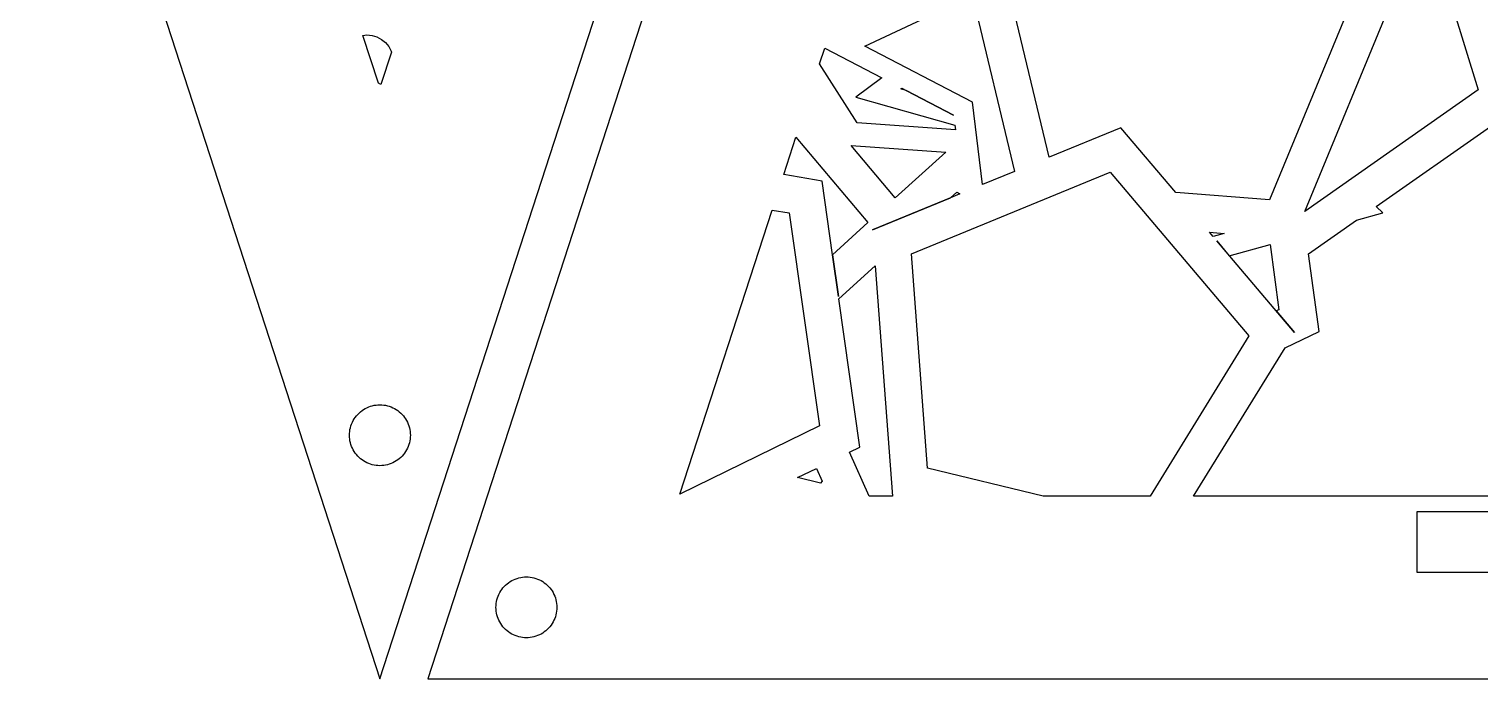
# Model space of a CAD drawing. Header units: metres. Extents: x 20 to 1108, y 20 to 485.
# Drawn here: x 71.9 to 167.3, y 253.8 to 296.5 of the extents above; entities that cross this region are included whole.
import ezdxf

# ---------------------------------------------------------------- set-up
doc = ezdxf.new("R2010")
doc.units = ezdxf.units.M

msp = doc.modelspace()

# ---------------------------------------------------------------- linework, layer by layer
for p, q in [((20, 484.652), (95, 253.826)), ((95, 253.826), (170, 484.652)), ((173.154, 484.652), (98.1544, 253.826)), ((138.974, 288.081), (136.084, 300.091)), ((126.855, 295.379), (133.926, 298.686)), ((133.926, 298.686), (136.701, 287.149)), ((155.761, 284.518), (161.756, 299.013)), ((158.839, 298.312), (153.447, 285.275)), ((165.458, 298.036), (167.152, 292.494)), ((93.8887, 296.079), (94.1455, 296.105)), ((94.9092, 292.939), (93.8887, 296.079)), ((94.1455, 296.105), (94.4814, 296.072)), ((94.4814, 296.072), (94.8047, 295.974)), ((94.8047, 295.974), (95.1035, 295.815)), ((95.1035, 295.815), (95.3643, 295.6)), ((95.3643, 295.6), (95.5791, 295.338)), ((95.7559, 294.985), (95.0645, 292.857)), ((95.5791, 295.338), (95.7383, 295.039)), ((95.7383, 295.039), (95.7559, 294.985)), ((123.891, 294.2), (124.231, 295.247)), ((124.231, 295.247), (127.979, 293.299)), ((133.926, 291.704), (126.855, 295.379)), ((126.352, 290.331), (123.891, 294.2)), ((95.0645, 292.857), (94.9092, 292.939)), ((127.979, 293.299), (126.272, 292.03)), ((126.272, 292.03), (132.778, 290.174)), ((129.223, 292.569), (129.288, 292.618)), ((129.577, 292.468), (129.223, 292.569)), ((129.288, 292.618), (129.577, 292.468)), ((129.577, 292.468), (129.578, 292.468)), ((132.694, 290.848), (129.577, 292.468)), ((129.578, 292.468), (132.694, 290.848)), ((167.152, 292.494), (155.761, 284.518)), ((134.599, 286.285), (133.926, 291.704)), ((132.816, 289.873), (126.352, 290.331)), ((132.778, 290.174), (132.816, 289.873)), ((143.68, 290.013), (138.974, 288.081)), ((147.292, 285.756), (143.68, 290.013)), ((160.46, 284.845), (167.963, 290.099)), ((121.533, 286.945), (122.327, 289.389)), ((122.327, 289.389), (127.062, 283.784)), ((125.954, 288.857), (132.175, 288.414)), ((128.861, 285.414), (125.954, 288.857)), ((132.175, 288.414), (128.861, 285.414)), ((124.05, 286.507), (121.533, 286.945)), ((129.921, 281.741), (142.971, 287.099)), ((136.701, 287.149), (134.599, 286.285)), ((142.971, 287.099), (152.098, 276.342)), ((124.739, 281.681), (124.05, 286.507)), ((127.368, 283.318), (132.479, 285.415)), ((132.478, 285.414), (127.368, 283.318)), ((132.479, 285.415), (132.478, 285.414)), ((132.479, 285.415), (132.898, 285.795)), ((133.109, 285.674), (132.479, 285.415)), ((132.898, 285.795), (133.109, 285.674)), ((153.447, 285.275), (147.292, 285.756)), ((114.712, 265.953), (120.775, 284.613)), ((120.775, 284.613), (121.897, 284.418)), ((121.897, 284.418), (123.889, 270.452)), ((159.173, 283.944), (160.891, 284.423)), ((160.891, 284.423), (160.46, 284.845)), ((127.062, 283.784), (124.739, 281.681)), ((149.505, 283.149), (150.458, 283.074)), ((149.738, 282.874), (149.505, 283.149)), ((156.018, 281.734), (159.173, 283.944)), ((150.458, 283.074), (149.738, 282.874)), ((149.987, 282.58), (150.808, 281.614)), ((155.09, 276.568), (149.987, 282.58)), ((150.808, 281.614), (153.484, 282.359)), ((153.484, 282.359), (154.064, 278.069)), ((124.738, 281.681), (124.739, 281.681)), ((125.131, 278.933), (124.738, 281.681)), ((124.739, 281.681), (125.131, 278.933)), ((130.983, 267.674), (129.921, 281.741)), ((156.705, 276.647), (156.018, 281.734)), ((125.152, 278.781), (127.547, 280.949)), ((127.547, 280.949), (128.689, 265.826)), ((126.541, 269.05), (125.152, 278.781)), ((154.064, 278.069), (153.888, 277.984)), ((153.888, 277.984), (155.09, 276.568)), ((154.477, 275.574), (156.705, 276.647)), ((152.098, 276.342), (145.608, 265.826)), ((148.46, 265.826), (154.477, 275.574)), ((94.2637, 271.686), (94.3818, 271.729)), ((94.3818, 271.729), (94.5029, 271.764)), ((94.5029, 271.764), (94.625, 271.79)), ((94.625, 271.79), (94.749, 271.811)), ((94.749, 271.811), (94.874, 271.822)), ((94.874, 271.822), (95, 271.826)), ((95, 271.826), (95.126, 271.822)), ((95.126, 271.822), (95.251, 271.811)), ((95.251, 271.811), (95.375, 271.79)), ((95.375, 271.79), (95.4971, 271.764)), ((95.4971, 271.764), (95.6182, 271.729)), ((95.6182, 271.729), (95.7363, 271.686)), ((93.1904, 270.678), (93.2471, 270.789)), ((93.2471, 270.789), (93.3115, 270.898)), ((93.3115, 270.898), (93.3818, 271.001)), ((93.3818, 271.001), (93.459, 271.102)), ((93.459, 271.102), (93.542, 271.195)), ((93.542, 271.195), (93.6309, 271.284)), ((93.6309, 271.284), (93.7256, 271.367)), ((93.7256, 271.367), (93.8242, 271.444)), ((93.8242, 271.444), (93.9287, 271.515)), ((93.9287, 271.515), (94.0361, 271.578)), ((94.0361, 271.578), (94.1484, 271.636)), ((94.1484, 271.636), (94.2637, 271.686)), ((95.7363, 271.686), (95.8516, 271.636)), ((95.8516, 271.636), (95.9639, 271.578)), ((95.9639, 271.578), (96.0713, 271.515)), ((96.0713, 271.515), (96.1758, 271.444)), ((96.1758, 271.444), (96.2744, 271.367)), ((96.2744, 271.367), (96.3691, 271.284)), ((96.3691, 271.284), (96.458, 271.195)), ((96.458, 271.195), (96.541, 271.102)), ((96.541, 271.102), (96.6182, 271.001)), ((96.6182, 271.001), (96.6885, 270.898)), ((96.6885, 270.898), (96.7529, 270.789)), ((96.7529, 270.789), (96.8096, 270.678)), ((93, 269.826), (93.0039, 269.951)), ((93.0039, 269.7), (93, 269.826)), ((93.0039, 269.951), (93.0156, 270.076)), ((93.0156, 270.076), (93.0352, 270.201)), ((93.0352, 270.201), (93.0625, 270.323)), ((93.0625, 270.323), (93.0977, 270.444)), ((93.0977, 270.444), (93.1406, 270.563)), ((93.1406, 270.563), (93.1904, 270.678)), ((96.8096, 270.678), (96.8594, 270.563)), ((96.8594, 270.563), (96.9023, 270.444)), ((96.9023, 270.444), (96.9375, 270.323)), ((96.9375, 270.323), (96.9648, 270.201)), ((96.9648, 270.201), (96.9844, 270.076)), ((96.9844, 270.076), (96.9961, 269.951)), ((96.9961, 269.951), (97, 269.826)), ((97, 269.826), (96.9961, 269.7)), ((123.889, 270.452), (114.712, 265.953)), ((93.0156, 269.575), (93.0039, 269.7)), ((93.0352, 269.451), (93.0156, 269.575)), ((93.0625, 269.328), (93.0352, 269.451)), ((93.0977, 269.208), (93.0625, 269.328)), ((93.1406, 269.091), (93.0977, 269.208)), ((93.1904, 268.975), (93.1406, 269.091)), ((93.2471, 268.862), (93.1904, 268.975)), ((93.3115, 268.754), (93.2471, 268.862)), ((96.7529, 268.862), (96.6885, 268.754)), ((96.8096, 268.975), (96.7529, 268.862)), ((96.8594, 269.091), (96.8096, 268.975)), ((96.9023, 269.208), (96.8594, 269.091)), ((96.9375, 269.328), (96.9023, 269.208)), ((96.9648, 269.451), (96.9375, 269.328)), ((96.9844, 269.575), (96.9648, 269.451)), ((96.9961, 269.7), (96.9844, 269.575)), ((125.856, 268.714), (126.541, 269.05)), ((93.3818, 268.651), (93.3115, 268.754)), ((93.459, 268.552), (93.3818, 268.651)), ((93.542, 268.457), (93.459, 268.552)), ((93.6309, 268.368), (93.542, 268.457)), ((93.7256, 268.285), (93.6309, 268.368)), ((93.8242, 268.208), (93.7256, 268.285)), ((93.9287, 268.138), (93.8242, 268.208)), ((94.0361, 268.073), (93.9287, 268.138)), ((94.1484, 268.017), (94.0361, 268.073)), ((94.2637, 267.967), (94.1484, 268.017)), ((94.3818, 267.925), (94.2637, 267.967)), ((94.5029, 267.89), (94.3818, 267.925)), ((94.625, 267.861), (94.5029, 267.89)), ((95.4971, 267.89), (95.375, 267.861)), ((95.6182, 267.925), (95.4971, 267.89)), ((95.7363, 267.967), (95.6182, 267.925)), ((95.8516, 268.017), (95.7363, 267.967)), ((95.9639, 268.073), (95.8516, 268.017)), ((96.0713, 268.138), (95.9639, 268.073)), ((96.1758, 268.208), (96.0713, 268.138)), ((96.2744, 268.285), (96.1758, 268.208)), ((96.3691, 268.368), (96.2744, 268.285)), ((96.458, 268.457), (96.3691, 268.368)), ((96.541, 268.552), (96.458, 268.457)), ((96.6182, 268.651), (96.541, 268.552)), ((96.6885, 268.754), (96.6182, 268.651)), ((127.151, 265.826), (125.856, 268.714)), ((94.749, 267.843), (94.625, 267.861)), ((94.874, 267.83), (94.749, 267.843)), ((95, 267.826), (94.874, 267.83)), ((95.126, 267.83), (95, 267.826)), ((95.251, 267.843), (95.126, 267.83)), ((95.375, 267.861), (95.251, 267.843)), ((122.445, 267.042), (123.676, 267.645)), ((123.956, 266.67), (122.445, 267.042)), ((123.676, 267.645), (124.047, 266.817)), ((138.571, 265.826), (130.983, 267.674)), ((124.047, 266.817), (123.956, 266.67)), ((128.689, 265.826), (127.151, 265.826)), ((145.608, 265.826), (138.571, 265.826)), ((172.277, 265.826), (148.46, 265.826)), ((163.154, 260.826), (163.154, 264.826)), ((163.154, 264.826), (183.154, 264.826)), ((103.555, 260.217), (103.663, 260.281)), ((103.663, 260.281), (103.775, 260.338)), ((103.775, 260.338), (103.891, 260.388)), ((103.891, 260.388), (104.009, 260.431)), ((104.009, 260.431), (104.129, 260.466)), ((104.129, 260.466), (104.252, 260.493)), ((104.252, 260.493), (104.376, 260.513)), ((104.376, 260.513), (104.501, 260.525)), ((104.501, 260.525), (104.626, 260.528)), ((104.626, 260.528), (104.752, 260.525)), ((104.752, 260.525), (104.877, 260.513)), ((104.877, 260.513), (105.001, 260.493)), ((105.001, 260.493), (105.124, 260.466)), ((105.124, 260.466), (105.244, 260.431)), ((105.244, 260.431), (105.362, 260.388)), ((105.362, 260.388), (105.478, 260.338)), ((105.478, 260.338), (105.59, 260.281)), ((105.59, 260.281), (105.698, 260.217)), ((183.154, 260.826), (163.154, 260.826)), ((102.767, 259.265), (102.816, 259.38)), ((102.816, 259.38), (102.874, 259.492)), ((102.874, 259.492), (102.938, 259.601)), ((102.938, 259.601), (103.009, 259.704)), ((103.009, 259.704), (103.085, 259.804)), ((103.085, 259.804), (103.169, 259.898)), ((103.169, 259.898), (103.257, 259.986)), ((103.257, 259.986), (103.352, 260.069)), ((103.352, 260.069), (103.451, 260.147)), ((103.451, 260.147), (103.555, 260.217)), ((105.698, 260.217), (105.802, 260.147)), ((105.802, 260.147), (105.901, 260.069)), ((105.901, 260.069), (105.995, 259.986)), ((105.995, 259.986), (106.084, 259.898)), ((106.084, 259.898), (106.168, 259.804)), ((106.168, 259.804), (106.244, 259.704)), ((106.244, 259.704), (106.316, 259.601)), ((106.316, 259.601), (106.379, 259.492)), ((106.379, 259.492), (106.437, 259.38)), ((106.437, 259.38), (106.486, 259.265)), ((102.626, 258.528), (102.631, 258.654)), ((102.631, 258.403), (102.626, 258.528)), ((102.631, 258.654), (102.643, 258.779)), ((102.643, 258.277), (102.631, 258.403)), ((102.643, 258.779), (102.662, 258.903)), ((102.662, 258.903), (102.69, 259.026)), ((102.69, 259.026), (102.725, 259.147)), ((102.725, 259.147), (102.767, 259.265)), ((106.486, 259.265), (106.528, 259.147)), ((106.528, 259.147), (106.564, 259.026)), ((106.564, 259.026), (106.591, 258.903)), ((106.591, 258.903), (106.61, 258.779)), ((106.61, 258.779), (106.622, 258.654)), ((106.622, 258.403), (106.61, 258.277)), ((106.622, 258.654), (106.626, 258.528)), ((106.626, 258.528), (106.622, 258.403)), ((102.662, 258.153), (102.643, 258.277)), ((102.69, 258.031), (102.662, 258.153)), ((102.725, 257.91), (102.69, 258.031)), ((102.767, 257.792), (102.725, 257.91)), ((102.816, 257.677), (102.767, 257.792)), ((102.874, 257.566), (102.816, 257.677)), ((102.938, 257.457), (102.874, 257.566)), ((103.009, 257.353), (102.938, 257.457)), ((106.316, 257.457), (106.244, 257.353)), ((106.379, 257.566), (106.316, 257.457)), ((106.437, 257.677), (106.379, 257.566)), ((106.486, 257.792), (106.437, 257.677)), ((106.528, 257.91), (106.486, 257.792)), ((106.564, 258.031), (106.528, 257.91)), ((106.591, 258.153), (106.564, 258.031)), ((106.61, 258.277), (106.591, 258.153)), ((103.085, 257.254), (103.009, 257.353)), ((103.169, 257.159), (103.085, 257.254)), ((103.257, 257.07), (103.169, 257.159)), ((103.352, 256.987), (103.257, 257.07)), ((103.451, 256.91), (103.352, 256.987)), ((103.555, 256.84), (103.451, 256.91)), ((103.663, 256.776), (103.555, 256.84)), ((103.775, 256.719), (103.663, 256.776)), ((103.891, 256.669), (103.775, 256.719)), ((104.009, 256.626), (103.891, 256.669)), ((104.129, 256.591), (104.009, 256.626)), ((104.252, 256.564), (104.129, 256.591)), ((104.376, 256.544), (104.252, 256.564)), ((104.501, 256.532), (104.376, 256.544)), ((104.626, 256.528), (104.501, 256.532)), ((104.752, 256.532), (104.626, 256.528)), ((104.877, 256.544), (104.752, 256.532)), ((105.001, 256.564), (104.877, 256.544)), ((105.124, 256.591), (105.001, 256.564)), ((105.244, 256.626), (105.124, 256.591)), ((105.362, 256.669), (105.244, 256.626)), ((105.478, 256.719), (105.362, 256.669)), ((105.59, 256.776), (105.478, 256.719)), ((105.698, 256.84), (105.59, 256.776)), ((105.802, 256.91), (105.698, 256.84)), ((105.901, 256.987), (105.802, 256.91)), ((105.995, 257.07), (105.901, 256.987)), ((106.084, 257.159), (105.995, 257.07)), ((106.168, 257.254), (106.084, 257.159)), ((106.244, 257.353), (106.168, 257.254)), ((98.1544, 253.826), (248.154, 253.826))]:
    msp.add_line(p, q)

doc.saveas('drawing.dxf')
